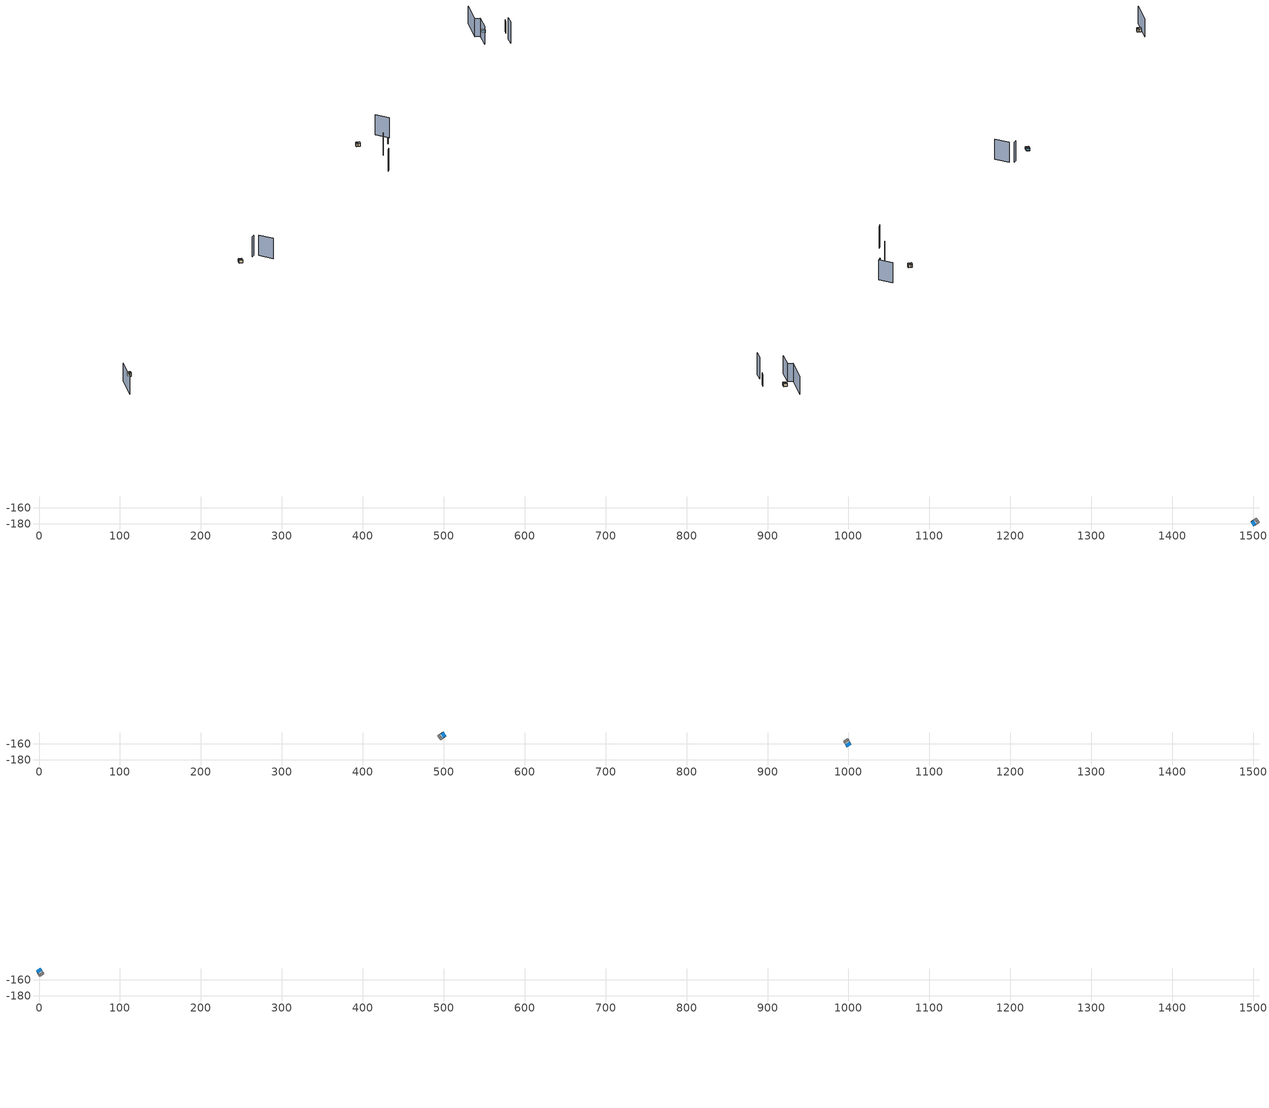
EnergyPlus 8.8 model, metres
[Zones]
3Perim
 floor adiabatic (115mmSandLimeBrick): 1498.47,-176.56 1502.11,-174.23 1505.35,-179.28 1501.7,-181.62 z0
 wall outside (U0-5): 1498.47,-176.56 1501.7,-181.62 z0:4.9
 wall to 3Core (115mmSandLimeBrick): 1505.35,-179.28 1502.11,-174.23 z0:4.9
 wall adiabatic (115mmSandLimeBrick): 1501.7,-181.62 1505.35,-179.28 / 1502.11,-174.23 1498.47,-176.56 z0:4.9
 window (Single): 1498.52,-176.65 1501.65,-181.53 z0.85:3.89
 ceiling adiabatic (115mmSandLimeBrick): 1498.47,-176.56 1501.7,-181.62 1504.43,-179.86 1501.2,-174.81 z4.9
 roof outside (U0-4): 1501.2,-174.81 1504.43,-179.86 1505.35,-179.28 1502.11,-174.23 z4.9
3Core
 floor adiabatic (115mmSandLimeBrick): 1502.11,-174.23 1503.89,-173.09 1507.12,-178.14 1505.35,-179.28 z0
 wall adiabatic (115mmSandLimeBrick): 1505.35,-179.28 1507.12,-178.14 1503.89,-173.09 1502.11,-174.23 z0:4.9
 ceiling adiabatic (115mmSandLimeBrick): 1502.11,-174.23 1505.35,-179.28 1506.68,-178.43 1503.44,-173.37 z4.9
 roof outside (U0-4): 1503.44,-173.37 1506.68,-178.43 1507.12,-178.14 1503.89,-173.09 z4.9
1Perim
 floor adiabatic (115mmSandLimeBrick): 501.54,-151.65 497.9,-153.99 494.65,-148.95 498.29,-146.61 z4.9
 wall outside (U0-5): 501.54,-151.65 498.29,-146.61 z4.9:9.81
 wall to 1Core (115mmSandLimeBrick): 494.65,-148.95 497.9,-153.99 z4.9:9.81
 wall adiabatic (115mmSandLimeBrick): 498.29,-146.61 494.65,-148.95 / 497.9,-153.99 501.54,-151.65 z4.9:9.81
 window (Single): 501.48,-151.57 498.35,-146.69 z5.75:8.8
 ceiling adiabatic (115mmSandLimeBrick): 501.54,-151.65 498.29,-146.61 495.56,-148.36 498.81,-153.41 z9.81
 roof outside (U0-4): 498.81,-153.41 495.56,-148.36 494.65,-148.95 497.9,-153.99 z9.81
1Core
 floor adiabatic (115mmSandLimeBrick): 497.9,-153.99 496.12,-155.14 492.88,-150.09 494.65,-148.95 z4.9
 wall adiabatic (115mmSandLimeBrick): 494.65,-148.95 492.88,-150.09 496.12,-155.14 497.9,-153.99 z4.9:9.81
 ceiling adiabatic (115mmSandLimeBrick): 497.9,-153.99 494.65,-148.95 493.32,-149.8 496.57,-154.85 z9.81
 roof outside (U0-4): 496.57,-154.85 493.32,-149.8 492.88,-150.09 496.12,-155.14 z9.81
2Perim
 floor adiabatic (115mmSandLimeBrick): 997.43,-162.51 995.08,-158.87 1000.12,-155.62 1002.47,-159.25 z4.9
 wall outside (U0-5): 997.43,-162.51 1002.47,-159.25 z4.9:9.81
 wall to 2Core (115mmSandLimeBrick): 1000.12,-155.62 995.08,-158.87 z4.9:9.81
 wall adiabatic (115mmSandLimeBrick): 1002.47,-159.25 1000.12,-155.62 / 995.08,-158.87 997.43,-162.51 z4.9:9.81
 window (Single): 997.51,-162.45 1002.38,-159.31 z5.75:8.8
 ceiling adiabatic (115mmSandLimeBrick): 997.43,-162.51 1002.47,-159.25 1000.71,-156.53 995.67,-159.78 z9.81
 roof outside (U0-4): 995.67,-159.78 1000.71,-156.53 1000.12,-155.62 995.08,-158.87 z9.81
2Core
 floor adiabatic (115mmSandLimeBrick): 995.08,-158.87 993.93,-157.1 998.97,-153.84 1000.12,-155.62 z4.9
 wall adiabatic (115mmSandLimeBrick): 1000.12,-155.62 998.97,-153.84 993.93,-157.1 995.08,-158.87 z4.9:9.81
 ceiling adiabatic (115mmSandLimeBrick): 995.08,-158.87 1000.12,-155.62 999.26,-154.29 994.22,-157.54 z9.81
 roof outside (U0-4): 994.22,-157.54 999.26,-154.29 998.97,-153.84 993.93,-157.1 z9.81
0Perim
 floor adiabatic (115mmSandLimeBrick): 2.58,-147.32 4.91,-150.96 -0.14,-154.2 -2.47,-150.55 z9.81
 wall outside (U0-5): 2.58,-147.32 -2.47,-150.55 z9.81:14.71
 wall to 0Core (115mmSandLimeBrick): -0.14,-154.2 4.91,-150.96 z9.81:14.71
 wall adiabatic (115mmSandLimeBrick): -2.47,-150.55 -0.14,-154.2 / 4.91,-150.96 2.58,-147.32 z9.81:14.71
 window (Single): 2.5,-147.37 -2.39,-150.5 z10.66:13.7
 ceiling adiabatic (115mmSandLimeBrick): 2.58,-147.32 -2.47,-150.55 -0.72,-153.28 4.33,-150.05 z14.71
 roof outside (U0-4): 4.33,-150.05 -0.72,-153.28 -0.14,-154.2 4.91,-150.96 z14.71
0Core
 floor adiabatic (115mmSandLimeBrick): 4.91,-150.96 6.05,-152.74 1,-155.97 -0.14,-154.2 z9.81
 wall adiabatic (115mmSandLimeBrick): -0.14,-154.2 1,-155.97 6.05,-152.74 4.91,-150.96 z9.81:14.71
 ceiling adiabatic (115mmSandLimeBrick): 4.91,-150.96 -0.14,-154.2 0.72,-155.53 5.77,-152.29 z14.71
 roof outside (U0-4): 5.77,-152.29 0.72,-155.53 1,-155.97 6.05,-152.74 z14.71
shading: -45.92,-171.27 -2,-142.99 / 1459.16,-197 1485.53,-178.82 / 1485.53,-178.82 1480.66,-171.27 / 1480.66,-171.27 1524.59,-142.99 z0:31.25; 543.26,-164.72 540.2,-190.14 / 540.32,-157.03 534.4,-156.97 / 1058.82,-164.72 1055.76,-190.14 z0:35.22; 937.3,-235.14 930.97,-236.12 / 991.72,-204.66 988.25,-205.78 / 1491.26,-225.61 1477.2,-235.14 z0:37.86; 1013.92,-204 1013.7,-203.62 z9.46:18.93; 1518.21,-209.74 1510.73,-213.01 z0:20.25
[Site:GroundTemperature:BuildingSurface]
14, 14, 14, 14, 14, 14, 14, 14, 14, 14, 14, 14
[Site:GroundReflectance]
0.2, 0.2, 0.2, 0.2, 0.2, 0.2, 0.2, 0.2, 0.2, 0.2, 0.2, 0.2
[Site:GroundReflectance:SnowModifier]
1, 1
[Building]
Building: North Axis {deg}=0; Terrain=Suburbs; Loads Convergence Tolerance Value=.04; Temperature Convergence Tolerance Value {deltaC}=.4; Solar Distribution=MinimalShadowing; Maximum Number of Warmup Days=25
[Construction]
115mmSandLimeBrick: Plaster_0.005_115mmSandLimeBrick, Sand-Lime Brick_0.08_115mmSandLimeBrick, Plaster_0.08_115mmSandLimeBrick
U0-5: XPS Board_0.01_U0-5, General Concrete_0.2_U0-5
U0-4: XPS Board_0.06_U0-4, General Concrete_0.2_U0-4
Single: Generic Clear Glass 6mm_0.006_Single
[Material] Roughness=Rough; Thermal Absorptance=0.9
Name | Thickness {m} | Conductivity {W/m-K} | Density {kg/m3} | Specific Heat {J/kg-K} | Solar Absorptance | Visible Absorptance
Plaster_0.005_115mmSandLimeBrick | 0.005 | 1 | 2000 | 1130 | 0.6 | 0.6
Sand-Lime Brick_0.08_115mmSandLimeBrick | 0.08 | 0.56 | 1200 | 1000 | 0.6 | 0.6
Plaster_0.08_115mmSandLimeBrick | 0.08 | 1 | 2000 | 1130 | 0.6 | 0.6
XPS Board_0.01_U0-5 | 0.01 | 0.034 | 35 | 1400 | 0.6 | 0.6
General Concrete_0.2_U0-5; General Concrete_0.2_U0-4 | 0.2 | 2 | 2400 | 950 | 0.7 | 0.7
XPS Board_0.06_U0-4 | 0.06 | 0.034 | 35 | 1400 | 0.6 | 0.6
[WindowMaterial:Glazing]
Generic Clear Glass 6mm_0.006_Single: Optical Data Type=SpectralAverage; Window Glass Spectral Data Set=SpectralAverage; Thickness {m}=0.006; Solar Transmittance at Normal Incidence=0.68; Front Side Solar Reflectance at Normal Incidence=0.09; Back Side Solar Reflectance at Normal Incidence=0.1; Visible Transmittance at Normal Incidence=0.81; Front Side Visible Reflectance at Normal Incidence=0.11; Back Side Visible Reflectance at Normal Incidence=0.12; Infrared Transmittance at Normal Incidence=0; Front Side Infrared Hemispherical Emissivity=0.2; Back Side Infrared Hemispherical Emissivity=0.2; Conductivity {W/m-K}=0.9; Dirt Correction Factor for Solar and Visible Transmittance=1
[EnergyManagementSystem:Sensor]
Name | Output:Variable or Output:Meter Index Key | Output:Variable or Output:Meter
OutdoorTemp | Environment | Site Outdoor Air Drybulb Temperature
OutdoorRelHumid | Environment | Site Outdoor Air Relative Humidity
USRNATVENT_0Perim; USRNATVENT_1Perim; USRNATVENT_2Perim; USRNATVENT_3Perim | AllOff | Schedule Value
[Zone] Type=1; Multiplier=1; Zone Inside Convection Algorithm=TARP; Zone Outside Convection Algorithm=DOE-2
Name | Volume {m3} | Floor Area {m2}
0Perim; 1Perim; 2Perim; 3Perim | 127.267 | 25.9593
0Core; 1Core; 2Core; 3Core | 62.1433 | 12.6757
[People] Number of People Schedule=AllOn; Number of People Calculation Method=People/Area; People per Zone Floor Area {person/m2}=0.5; Fraction Radiant=0.3; Sensible Heat Fraction=AUTOCALCULATE; Carbon Dioxide Generation Rate {m3/s-W}=3.82e-08; Enable ASHRAE 55 Comfort Warnings=No; Mean Radiant Temperature Calculation Type=ZoneAveraged; Clothing Insulation Calculation Method=DynamicClothingModelASHRAE55; Thermal Comfort Model 1 Type=AdaptiveASH55
Name | Zone or ZoneList | Activity Level Schedule | Work Efficiency Schedule | Air Velocity Schedule
People 0Perim | 0Perim | 0PerimPeopleActivity | 0PerimWorkEfficiency | 0PerimAirVelocity
People 0Core | 0Core | 0CorePeopleActivity | 0CoreWorkEfficiency | 0CoreAirVelocity
People 1Perim | 1Perim | 1PerimPeopleActivity | 1PerimWorkEfficiency | 1PerimAirVelocity
People 1Core | 1Core | 1CorePeopleActivity | 1CoreWorkEfficiency | 1CoreAirVelocity
People 2Perim | 2Perim | 2PerimPeopleActivity | 2PerimWorkEfficiency | 2PerimAirVelocity
People 2Core | 2Core | 2CorePeopleActivity | 2CoreWorkEfficiency | 2CoreAirVelocity
People 3Perim | 3Perim | 3PerimPeopleActivity | 3PerimWorkEfficiency | 3PerimAirVelocity
People 3Core | 3Core | 3CorePeopleActivity | 3CoreWorkEfficiency | 3CoreAirVelocity
[ElectricEquipment] Schedule=AllOn; Design Level Calculation Method=Watts/Area; Watts per Zone Floor Area {W/m2}=35; Fraction Latent=0; Fraction Radiant=.2; Fraction Lost=0
Name | Zone or ZoneList
0Perim Equipment 1 | 0Perim
0Core Equipment 1 | 0Core
1Perim Equipment 1 | 1Perim
1Core Equipment 1 | 1Core
2Perim Equipment 1 | 2Perim
2Core Equipment 1 | 2Core
3Perim Equipment 1 | 3Perim
3Core Equipment 1 | 3Core
[Lights] Schedule=AllOn; Design Level Calculation Method=Watts/Area; Watts per Zone Floor Area {W/m2}=15; Return Air Fraction=0; Fraction Radiant=.42; Fraction Visible=.18; Fraction Replaceable=1
Name | Zone or ZoneList
0Perim General lighting | 0Perim
0Core General lighting | 0Core
1Perim General lighting | 1Perim
1Core General lighting | 1Core
2Perim General lighting | 2Perim
2Core General lighting | 2Core
3Perim General lighting | 3Perim
3Core General lighting | 3Core
[ZoneControl:Thermostat]
Name | Zone or ZoneList | Control Type Schedule | Control 1
0Perim Thermostat | 0Perim | 0PerimZoneControlTypeSched | Dual Setpoint - Zone 0Perim
0Core Thermostat | 0Core | 0CoreZoneControlTypeSched | Dual Setpoint - Zone 0Core
1Perim Thermostat | 1Perim | 1PerimZoneControlTypeSched | Dual Setpoint - Zone 1Perim
1Core Thermostat | 1Core | 1CoreZoneControlTypeSched | Dual Setpoint - Zone 1Core
2Perim Thermostat | 2Perim | 2PerimZoneControlTypeSched | Dual Setpoint - Zone 2Perim
2Core Thermostat | 2Core | 2CoreZoneControlTypeSched | Dual Setpoint - Zone 2Core
3Perim Thermostat | 3Perim | 3PerimZoneControlTypeSched | Dual Setpoint - Zone 3Perim
3Core Thermostat | 3Core | 3CoreZoneControlTypeSched | Dual Setpoint - Zone 3Core
[ThermostatSetpoint:DualSetpoint]
Name | Heating Setpoint Temperature Schedule | Cooling Setpoint Temperature Schedule
Dual Setpoint - Zone 0Perim | 0PerimHeating_SP_Sch | 0PerimCooling_SP_Sch
Dual Setpoint - Zone 0Core | 0CoreHeating_SP_Sch | 0CoreCooling_SP_Sch
Dual Setpoint - Zone 1Perim | 1PerimHeating_SP_Sch | 1PerimCooling_SP_Sch
Dual Setpoint - Zone 1Core | 1CoreHeating_SP_Sch | 1CoreCooling_SP_Sch
Dual Setpoint - Zone 2Perim | 2PerimHeating_SP_Sch | 2PerimCooling_SP_Sch
Dual Setpoint - Zone 2Core | 2CoreHeating_SP_Sch | 2CoreCooling_SP_Sch
Dual Setpoint - Zone 3Perim | 3PerimHeating_SP_Sch | 3PerimCooling_SP_Sch
Dual Setpoint - Zone 3Core | 3CoreHeating_SP_Sch | 3CoreCooling_SP_Sch
[Zone equipment]
0Perim: 0Perim Ideal Loads Air
0Core: 0Core Ideal Loads Air
1Perim: 1Perim Ideal Loads Air
1Core: 1Core Ideal Loads Air
2Perim: 2Perim Ideal Loads Air
2Core: 2Core Ideal Loads Air
3Perim: 3Perim Ideal Loads Air
3Core: 3Core Ideal Loads Air
[ZoneHVAC:IdealLoadsAirSystem] Maximum Heating Supply Air Temperature {C}=30; Minimum Cooling Supply Air Temperature {C}=18; Maximum Heating Supply Air Humidity Ratio {kgWater/kgDryAir}=0.01; Minimum Cooling Supply Air Humidity Ratio {kgWater/kgDryAir}=0.008; Heating Limit=NoLimit; Maximum Heating Air Flow Rate {m3/s}=100; Cooling Limit=NoLimit; Maximum Cooling Air Flow Rate {m3/s}=100; Heating Availability Schedule=AllOn; Cooling Availability Schedule=AllOn; Dehumidification Control Type=None; Humidification Control Type=None; Demand Controlled Ventilation Type=OccupancySchedule; Outdoor Air Economizer Type=NoEconomizer; Heat Recovery Type=None; Sensible Heat Recovery Effectiveness=0.7; Latent Heat Recovery Effectiveness=0.65
Name | Design Specification Outdoor Air Object
0Perim Ideal Loads Air | 0PerimMinFreshAir
0Core Ideal Loads Air | 0CoreMinFreshAir
1Perim Ideal Loads Air | 1PerimMinFreshAir
1Core Ideal Loads Air | 1CoreMinFreshAir
2Perim Ideal Loads Air | 2PerimMinFreshAir
2Core Ideal Loads Air | 2CoreMinFreshAir
3Perim Ideal Loads Air | 3PerimMinFreshAir
3Core Ideal Loads Air | 3CoreMinFreshAir
[DesignSpecification:OutdoorAir] Outdoor Air Method=Sum; Outdoor Air Flow per Person {m3/s-person}=0.002; Outdoor Air Flow per Zone Floor Area {m3/s-m2}=0.002; Outdoor Air Schedule=AllOn
0PerimMinFreshAir; 0CoreMinFreshAir; 1PerimMinFreshAir; 1CoreMinFreshAir; 2PerimMinFreshAir; 2CoreMinFreshAir; 3PerimMinFreshAir; 3CoreMinFreshAir
[ZoneVentilation:DesignFlowRate] Schedule=AllOn; Design Flow Rate Calculation Method=AirChanges/Hour; Air Changes per Hour {1/hr}=0; Ventilation Type=NATURAL; Fan Pressure Rise {Pa}=0; Fan Total Efficiency=1; Constant Term Coefficient=1; Temperature Term Coefficient=0; Velocity Term Coefficient=0; Velocity Squared Term Coefficient=0; Minimum Indoor Temperature {C}=18; Delta Temperature {deltaC}=1; Maximum Wind Speed {m/s}=40
Name | Zone or ZoneList
0Perim ScheduledVent | 0Perim
1Perim ScheduledVent | 1Perim
2Perim ScheduledVent | 2Perim
3Perim ScheduledVent | 3Perim
[EnergyManagementSystem:Actuator] Actuated Component Type=Schedule:Constant; Actuated Component Control Type=Schedule Value
Name | Actuated Component Unique
NATVENT_AVAIL_SCHED_ACTUATOR_0Perim | NATVENT_AVAIL_SCHED_0Perim
NATVENT_AVAIL_SCHED_ACTUATOR_1Perim | NATVENT_AVAIL_SCHED_1Perim
NATVENT_AVAIL_SCHED_ACTUATOR_2Perim | NATVENT_AVAIL_SCHED_2Perim
NATVENT_AVAIL_SCHED_ACTUATOR_3Perim | NATVENT_AVAIL_SCHED_3Perim
[EnergyManagementSystem:ProgramCallingManager]
My 0Perim_Setpoint_Schedule_Calculator_Example: BeginTimestepBeforePredictor; 0Perim_ErlEnforceBinary
My 1Perim_Setpoint_Schedule_Calculator_Example: BeginTimestepBeforePredictor; 1Perim_ErlEnforceBinary
My 2Perim_Setpoint_Schedule_Calculator_Example: BeginTimestepBeforePredictor; 2Perim_ErlEnforceBinary
My 3Perim_Setpoint_Schedule_Calculator_Example: BeginTimestepBeforePredictor; 3Perim_ErlEnforceBinary
[EnergyManagementSystem:Program]
0Perim_ErlEnforceBinary: IF (USRNATVENT_0Perim > 0); Set NATVENT_AVAIL_SCHED_ACTUATOR_0Perim = 1; ELSE; Set NATVENT_AVAIL_SCHED_ACTUATOR_0Perim = 0; ENDIF
1Perim_ErlEnforceBinary: IF (USRNATVENT_1Perim > 0); Set NATVENT_AVAIL_SCHED_ACTUATOR_1Perim = 1; ELSE; Set NATVENT_AVAIL_SCHED_ACTUATOR_1Perim = 0; ENDIF
2Perim_ErlEnforceBinary: IF (USRNATVENT_2Perim > 0); Set NATVENT_AVAIL_SCHED_ACTUATOR_2Perim = 1; ELSE; Set NATVENT_AVAIL_SCHED_ACTUATOR_2Perim = 0; ENDIF
3Perim_ErlEnforceBinary: IF (USRNATVENT_3Perim > 0); Set NATVENT_AVAIL_SCHED_ACTUATOR_3Perim = 1; ELSE; Set NATVENT_AVAIL_SCHED_ACTUATOR_3Perim = 0; ENDIF
[ZoneVentilation:WindandStackOpenArea] Opening Area {m2}=14.1194; Opening Effectiveness=0; Effective Angle {deg}=0; Height Difference {m}=0.760744; Discharge Coefficient for Opening=0.6; Minimum Indoor Temperature {C}=24; Maximum Indoor Temperature {C}=100; Delta Temperature {deltaC}=1; Minimum Outdoor Temperature {C}=22; Maximum Outdoor Temperature {C}=26; Maximum Wind Speed {m/s}=40
Name | Zone | Opening Area Fraction Schedule
0PerimNatVent_Buoy | 0Perim | NATVENT_AVAIL_SCHED_0Perim
1PerimNatVent_Buoy | 1Perim | NATVENT_AVAIL_SCHED_1Perim
2PerimNatVent_Buoy | 2Perim | NATVENT_AVAIL_SCHED_2Perim
3PerimNatVent_Buoy | 3Perim | NATVENT_AVAIL_SCHED_3Perim
[ZoneInfiltration:DesignFlowRate] Schedule=On; Design Flow Rate Calculation Method=AirChanges/Hour; Air Changes per Hour {1/hr}=2; Constant Term Coefficient=1; Temperature Term Coefficient=0; Velocity Term Coefficient=0; Velocity Squared Term Coefficient=0
Name | Zone or ZoneList
0PerimInfiltration | 0Perim
1PerimInfiltration | 1Perim
2PerimInfiltration | 2Perim
3PerimInfiltration | 3Perim
[WaterUse:Equipment]
Name | Peak Flow Rate {m3/s} | Flow Rate Fraction Schedule | Target Temperature Schedule | Hot Water Supply Temperature Schedule | Cold Water Supply Temperature Schedule
DHW 0Perim | 0 | equipOffice | DHW Supply Temperature 0Perim | DHW Supply Temperature 0Perim | DHW Mains Temperature 0Perim
DHW 0Core | 1.0563e-05 | 60HrWk | DHW Supply Temperature 0Core | DHW Supply Temperature 0Core | DHW Mains Temperature 0Core
DHW 1Perim | 0 | equipOffice | DHW Supply Temperature 1Perim | DHW Supply Temperature 1Perim | DHW Mains Temperature 1Perim
DHW 1Core | 1.0563e-05 | 60HrWk | DHW Supply Temperature 1Core | DHW Supply Temperature 1Core | DHW Mains Temperature 1Core
DHW 2Perim | 0 | equipOffice | DHW Supply Temperature 2Perim | DHW Supply Temperature 2Perim | DHW Mains Temperature 2Perim
DHW 2Core | 1.0563e-05 | 60HrWk | DHW Supply Temperature 2Core | DHW Supply Temperature 2Core | DHW Mains Temperature 2Core
DHW 3Perim | 0 | equipOffice | DHW Supply Temperature 3Perim | DHW Supply Temperature 3Perim | DHW Mains Temperature 3Perim
DHW 3Core | 1.0563e-05 | 60HrWk | DHW Supply Temperature 3Core | DHW Supply Temperature 3Core | DHW Mains Temperature 3Core
[Schedule:Constant]
On: On/Off, 1
0PerimPeopleActivity; 0CorePeopleActivity; 1PerimPeopleActivity; 1CorePeopleActivity; 2PerimPeopleActivity; 2CorePeopleActivity; 3PerimPeopleActivity; 3CorePeopleActivity: Any Number, 125.28
0PerimAirVelocity; 0CoreAirVelocity; 1PerimAirVelocity; 1CoreAirVelocity; 2PerimAirVelocity; 2CoreAirVelocity; 3PerimAirVelocity; 3CoreAirVelocity: Any Number, 0.2
0PerimWorkEfficiency; 0CoreWorkEfficiency; 1PerimWorkEfficiency; 1CoreWorkEfficiency; 2PerimWorkEfficiency; 2CoreWorkEfficiency; 3PerimWorkEfficiency; 3CoreWorkEfficiency: Any Number, 0
0PerimHeating_SP_Sch; 0PerimCooling_SP_Sch; 0CoreHeating_SP_Sch; 0CoreCooling_SP_Sch; 1PerimHeating_SP_Sch; 1PerimCooling_SP_Sch; 1CoreHeating_SP_Sch; 1CoreCooling_SP_Sch; 2PerimHeating_SP_Sch; 2PerimCooling_SP_Sch; 2CoreHeating_SP_Sch; 2CoreCooling_SP_Sch; 3PerimHeating_SP_Sch; 3PerimCooling_SP_Sch; 3CoreHeating_SP_Sch; 3CoreCooling_SP_Sch: Temperature, 24
0PerimZoneControlTypeSched; 0CoreZoneControlTypeSched; 1PerimZoneControlTypeSched; 1CoreZoneControlTypeSched; 2PerimZoneControlTypeSched; 2CoreZoneControlTypeSched; 3PerimZoneControlTypeSched; 3CoreZoneControlTypeSched: Any Number, 4
NATVENT_AVAIL_SCHED_0Perim; NATVENT_AVAIL_SCHED_1Perim; NATVENT_AVAIL_SCHED_2Perim; NATVENT_AVAIL_SCHED_3Perim: Fraction, 1
DHW Supply Temperature 0Perim; DHW Supply Temperature 0Core; DHW Supply Temperature 1Perim; DHW Supply Temperature 1Core; DHW Supply Temperature 2Perim; DHW Supply Temperature 2Core; DHW Supply Temperature 3Perim; DHW Supply Temperature 3Core: Temperature, 65
DHW Mains Temperature 0Perim; DHW Mains Temperature 0Core; DHW Mains Temperature 1Perim; DHW Mains Temperature 1Core; DHW Mains Temperature 2Perim; DHW Mains Temperature 2Core; DHW Mains Temperature 3Perim; DHW Mains Temperature 3Core: Temperature, 10
[Schedule:Year]
AllOn: AllOn, 1, 1, 12, 31
equipOffice: equipOffice, 1, 1, 12, 31
AllOff: AllOff, 1, 1, 12, 31
60HrWk: 60HrWk, 1, 1, 12, 31
[Schedule:Week:Daily]
AllOn: AllOn, AllOn, AllOn, AllOn, AllOn, AllOn, AllOn, AllOn, AllOn, AllOn, AllOn, AllOn
equipOffice: equipOfficeWeekEnd, equipOffice, equipOffice, equipOffice, equipOffice, equipOffice, equipOfficeWeekEnd, equipOfficeWeekEnd, equipOffice, equipOffice, equipOffice, equipOffice
AllOff: AllOff, AllOff, AllOff, AllOff, AllOff, AllOff, AllOff, AllOff, AllOff, AllOff, AllOff, AllOff
60HrWk: 60HrWkDay, 60HrWkDay, 60HrWkDay, 60HrWkDay, 60HrWkDay, 60HrWkDay, 60HrWkDay, 60HrWkDay, 60HrWkDay, 60HrWkDay, 60HrWkDay, 60HrWkDay
[Schedule:Day:Hourly]
AllOn: 1, 1, 1, 1, 1, 1, 1, 1, 1, 1, 1, 1, 1, 1, 1, 1, 1, 1, 1, 1, 1, 1, 1, 1
equipOffice; equipOfficeWeekEnd: 0.1, 0.1, 0.1, 0.1, 0.1, 0.1, 0.1, 0.2, 0.4, 0.6, 0.8, 0.8, 0.4, 0.6, 0.8, 0.8, 0.4, 0.2, 0.1, 0.1, 0.1, 0.1, 0.1, 0.1
AllOff: 0, 0, 0, 0, 0, 0, 0, 0, 0, 0, 0, 0, 0, 0, 0, 0, 0, 0, 0, 0, 0, 0, 0, 0
60HrWkDay: 0.2, 0.2, 0.2, 0.2, 0.2, 0.2, 0.2, 0.4, 0.8, 0.8, 1, 1, 0.8, 1, 1, 1, 0.8, 0.4, 0.2, 0.2, 0.2, 0.2, 0.2, 0.2
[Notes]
----  This file was generated with Archsim v.4.0.2.17
-------------------------ERL SENSORS--------------------------
115mmSandLimeBrick GasType: Partition
